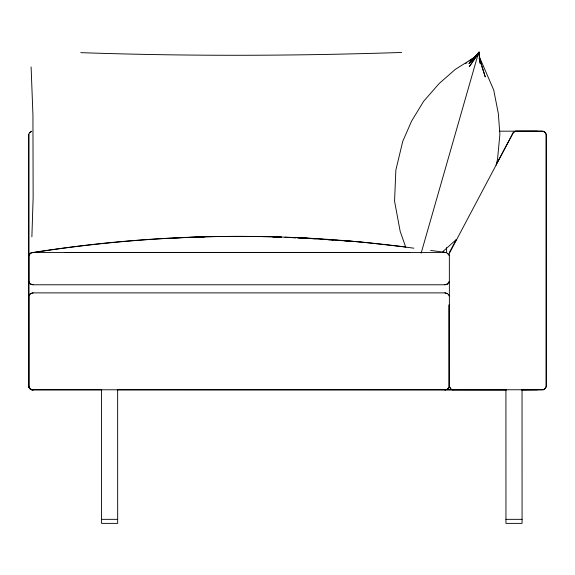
<?xml version="1.0" encoding="UTF-8"?>
<svg xmlns="http://www.w3.org/2000/svg" width="575" height="575" viewBox="0 0 575 575"><rect width="100%" height="100%" fill="white"/><g stroke="black" fill="none" stroke-linecap="round" stroke-linejoin="round"><path stroke-width="0.86" d="M496.397 164.227L513.195 132.717L514.28 131.761L515.567 131.222L542.232 131.122L544.712 131.97L545.567 132.854L546.207 134.694L546.25 385.983L545.467 388.326L543.382 389.764L31.611 389.785L29.426 388.211L28.764 386.12L28.822 134.198M449.37 305.433L449.37 386.22L450.872 389.074L453.215 389.857M505.928 389.929L505.95 523.379L522.071 523.379L522.043 389.929M31.877 236.835L33.142 197.764L32.933 114.727L31.1 66.937M478.407 53.885L478.565 52.648L473.232 58.614M496.081 165.241L497.526 159.354L499.891 134.334L498.338 113.584L493.709 90.023L479.392 56.86M421.13 253.201L478.271 53.648L469.257 66.714L478.997 52.454L480.218 63.516L479.881 61.798M31.575 131.316L29.44 132.818L28.757 134.37L28.822 386.853L30.41 389.189L33.134 389.922M101.782 389.814L31.79 389.821L29.469 388.276L28.836 386.961L28.822 295.952L30.41 293.617L33.134 292.883M28.829 295.909L30.482 293.645L32.84 292.883L445.115 292.883L447.479 293.645L448.558 294.788M28.836 255.472L30.482 253.201L32.854 252.447L445.69 252.432L430.646 250.427M449.37 252.475L456.09 239.868M477.775 54.639L468.934 63.674L478.997 52.454L478.371 54.036L470.645 60.361L477.408 55.581M29.469 132.775L31.776 131.229M443.174 251.289L456.219 239.617M465.52 63.688L466.943 62.668M469.078 61.137L475.482 56.544M470.048 60.684L475.892 56.623M475.82 56.523L455.422 69.288L439.278 83.418L423.624 101.301L411.556 121.167L402.752 141.342L395.859 170.099L394.558 201.113L400.143 231.186L405.849 247.573M34.392 252.432C159.771 232.839 288.068 230.898 413.835 248.192M537.611 389.8L521.403 389.9M444.827 389.922L447.551 389.189L449.147 386.874L449.14 304.851L449.147 386.874L447.551 389.189L445.115 389.922M33.12 252.447L30.41 253.173L28.815 255.523L28.836 281.757L29.397 282.871M444.827 284.776L447.551 284.05L449.147 281.728L447.479 284.021L445.115 284.776L32.84 284.776L30.482 284.021M260.216 236.612C184.309 235.175 108.301 240.695 33.307 252.432L36.707 252.432M174.053 237.993L204.405 236.842L200.323 236.85M401.623 52.454C294.716 56.012 187.658 56.35 80.759 52.648M499.567 131.179L537.273 131.172M65.219 252.432L409.745 252.439M442.714 252.439L445.158 252.439L442.506 252.066M117.94 389.814L506.216 389.879M101.531 389.929L101.531 519.34L117.674 519.34M505.928 519.34L522.071 519.34M506.093 389.843L452.381 389.8L450.987 389.16L449.442 386.968L449.341 253.395L513.331 132.523L515.516 131.215L543.382 131.28L545.538 132.868L546.214 134.399L546.207 386.745L545.582 388.125L543.418 389.721L522.208 389.857M277.301 236.842L261.984 236.641M285.157 237.317L295.909 237.755M297.706 237.827L308.279 238.323M285.107 237.324L295.83 237.763M297.613 237.834L317.263 238.639M310.018 238.409L358.397 241.759M302.184 238.007L307.51 238.359M310.177 238.539L315.502 238.891M320.836 239.243L324.386 239.48M327.937 239.717L333.263 240.07M335.929 240.249L342.147 240.659M343.922 240.781L359.907 241.838M359.282 241.823L405.317 246.919M444.842 252.447L446.365 252.626M32.84 389.922C30.798 389.915 28.793 388.204 28.75 386.105M444.827 292.883L447.551 293.617M33.127 284.776L30.41 284.05L28.815 281.7M448.558 254.351L447.479 253.201L449.125 255.487M448.558 294.688L449.132 295.938M479.191 58.47L481.124 64.357M481.677 66.039L485.278 76.971L479.133 56.587M479.212 58.348L479.543 60.073M478.565 52.648L479.018 55.229M479.32 56.947L479.629 58.664M446.488 247.717L446.689 253.043M479.054 51.621L479.054 55.107M117.645 389.929L117.674 523.379L101.552 523.379L101.552 519.34M281.57 237.173L272.607 236.814L281.534 237.18"/></g></svg>
